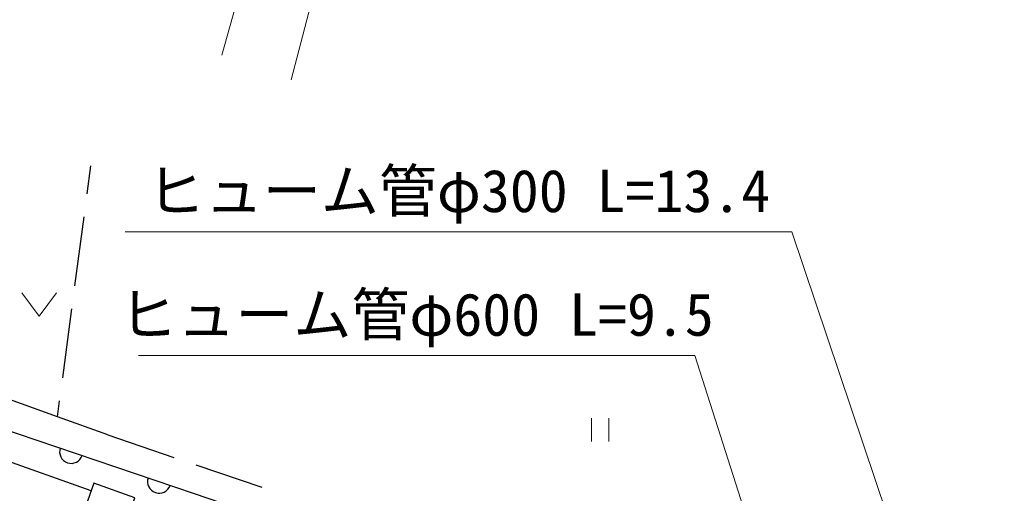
# Model space of a CAD drawing. Units: millimetres, scale not verified. Extents: x 40000 to 679996, y 20000 to 379998.
# Drawn here: x 452310 to 494332, y 281571 to 301992 of the extents above; entities that cross this region are included whole.
import ezdxf
from ezdxf.enums import TextEntityAlignment as Align

# ---------------------------------------------------------------- set-up
doc = ezdxf.new("R2010")
doc.units = ezdxf.units.MM
doc.header["$LTSCALE"] = 999.995
doc.layers.add('M-BGD', color=7, linetype='Continuous', lineweight=25)
doc.layers.add('M-STR-HTXT', color=7, linetype='Continuous', lineweight=13)
doc.styles.add('ＭＳ ゴシック', font='')
doc.styles.get('ＭＳ ゴシック').set_extended_font_data('MS Gothic')

msp = doc.modelspace()

# ---------------------------------------------------------------- linework, layer by layer
at = {"layer": 'M-BGD'}
for p, q in [((455228.7, 294478.4), (455388.8, 295681.3)), ((454700.8, 290513.4), (455096.7, 293487.2)), ((454173, 286548.4), (454568.9, 289522.2)), ((453949.5, 284869.5), (451126.1, 285883.7)), ((453949.5, 284869.5), (454041, 285557.2)), ((450278.2, 284813.8), (459838.1, 281570.9)), ((456121.4, 284094), (453949.5, 284869.5)), ((456121.4, 284094), (458961.6, 283128)), ((455401.7, 281681.8), (449875.1, 283639.4)), ((459908.3, 282805.9), (462748.5, 281839.9)), ((459838.1, 281570.9), (489394.9, 271569.7))]:
    msp.add_line(p, q, dxfattribs=at)
msp.add_lwpolyline([(457279.5, 281386.8), (455517.4, 282009.4), (454886.1, 280222.8), (456648.2, 279600.2)], close=True, dxfattribs=at)
for centre in [(454539.7, 283368.2), (458327.6, 282083.2)]:
    msp.add_arc(centre, 500, 161.26192, 341.26192, dxfattribs=at)
at = {"layer": 'M-STR-HTXT'}
for p, q in [((461029.1, 300451.4), (467549.5, 323889.8)), ((464025, 299394.1), (470193, 323184.9)), ((485595.6, 292843.3), (456870.1, 292843.3)), ((494332.4, 266897.7), (485595.6, 292843.3)), ((452408.8, 290212.9), (453158.8, 289212.9)), ((453158.8, 289212.9), (453908.8, 290212.9)), ((481412.4, 287516.2), (457432.7, 287516.2)), ((488480.1, 265429.6), (481412.4, 287516.2)), ((476966, 284811.3), (476966, 283811.3)), ((477716, 283811.3), (477716, 284811.3))]:
    msp.add_line(p, q, dxfattribs=at)

# ---------------------------------------------------------------- texts
at = {"layer": 'M-STR-HTXT', "style": 'ＭＳ ゴシック'}
for s, p in [('ヒューム管φ300 L=13.4', (471232.8, 293143.3)), ('ヒューム管φ600 L=9.5', (469422.6, 287816.2))]:
    msp.add_text(s, height=1833, dxfattribs=at).set_placement(p, align=Align.BOTTOM_CENTER)

doc.saveas('drawing.dxf')
